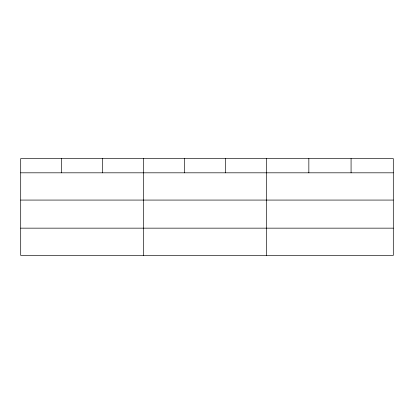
<?xml version="1.0" encoding="UTF-8"?>
<svg xmlns="http://www.w3.org/2000/svg" width="414" height="414" viewBox="0 0 414 414"><rect width="100%" height="100%" fill="white"/><g stroke="black" fill="none" stroke-linecap="round" stroke-linejoin="round"><path stroke-width="0.62" d="M393.3 200.071L393.3 158.583L20.7 158.583L20.7 255.417L393.3 255.417L393.3 200.071L20.7 200.071M20.7 172.814L393.3 172.814M20.7 228.155L393.3 228.155M351.072 158.583L351.072 172.814M308.844 158.583L308.844 172.814M266.616 158.583L266.616 255.417M225.63 158.583L225.63 172.814M184.644 158.583L184.644 172.814M143.658 158.583L143.658 255.417M102.672 158.583L102.672 172.814M61.686 158.583L61.686 172.814"/></g></svg>
